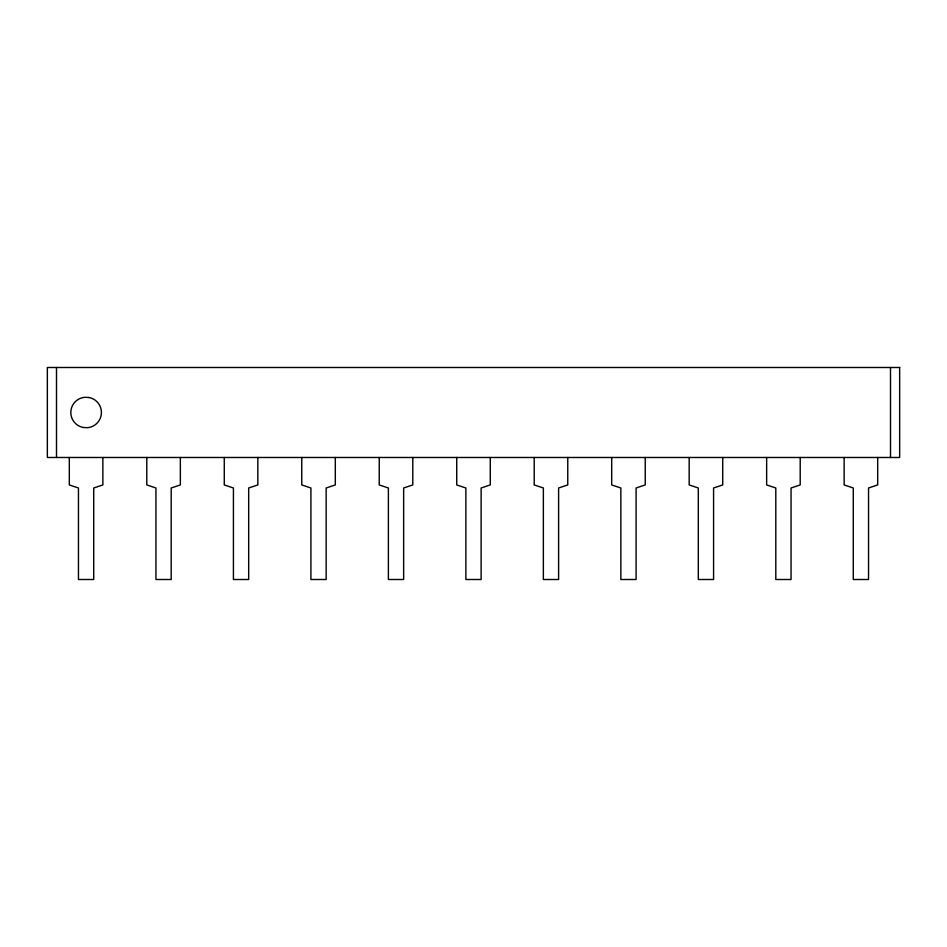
<?xml version="1.0" encoding="UTF-8"?>
<svg xmlns="http://www.w3.org/2000/svg" width="947" height="947" viewBox="0 0 947 947"><rect width="100%" height="100%" fill="white"/><g stroke="black" fill="none" stroke-linecap="round" stroke-linejoin="round"><path stroke-width="1.42" d="M890.5 367.495L890.5 457.484M877.691 457.484L877.691 484.935L868.541 487.989L868.541 579.505L853.283 579.505L853.283 487.989L844.132 484.935L844.132 457.484M800.203 457.484L800.203 484.935L791.053 487.989L791.053 579.505L775.806 579.505L775.806 487.989L766.644 484.935L766.644 457.484M722.727 457.484L722.727 484.935L713.576 487.989L713.576 579.505L698.318 579.505L698.318 487.989L689.167 484.935L689.167 457.484M645.238 457.484L645.238 484.935L636.088 487.989L636.088 579.505L620.841 579.505L620.841 487.989L611.691 484.935L611.691 457.484M567.762 457.484L567.762 484.935L558.612 487.989L558.612 579.505L543.353 579.505L543.353 487.989L534.203 484.935L534.203 457.484M490.274 457.484L490.274 484.935L481.123 487.989L481.123 579.505L465.877 579.505L465.877 487.989L456.726 484.935L456.726 457.484M412.797 457.484L412.797 484.935L403.647 487.989L403.647 579.505L388.388 579.505L388.388 487.989L379.238 484.935L379.238 457.484M335.309 457.484L335.309 484.935L326.159 487.989L326.159 579.505L310.912 579.505L310.912 487.989L301.762 484.935L301.762 457.484M257.833 457.484L257.833 484.935L248.682 487.989L248.682 579.505L233.424 579.505L233.424 487.989L224.273 484.935L224.273 457.484M180.356 457.484L180.356 484.935L171.194 487.989L171.194 579.505L155.947 579.505L155.947 487.989L146.797 484.935L146.797 457.484M102.868 457.484L102.868 484.935L93.717 487.989L93.717 579.505L78.459 579.505L78.459 487.989L69.309 484.935L69.309 457.484M56.5 367.495L56.5 457.484M899.65 367.495L47.35 367.495L47.35 457.484L899.65 457.484L899.65 367.495M88.888 397.491L84.91 397.29A15.247 15.247 0 0 0 83.3 427.488L87.278 427.701A15.247 15.247 0 0 0 88.888 397.491"/></g></svg>
